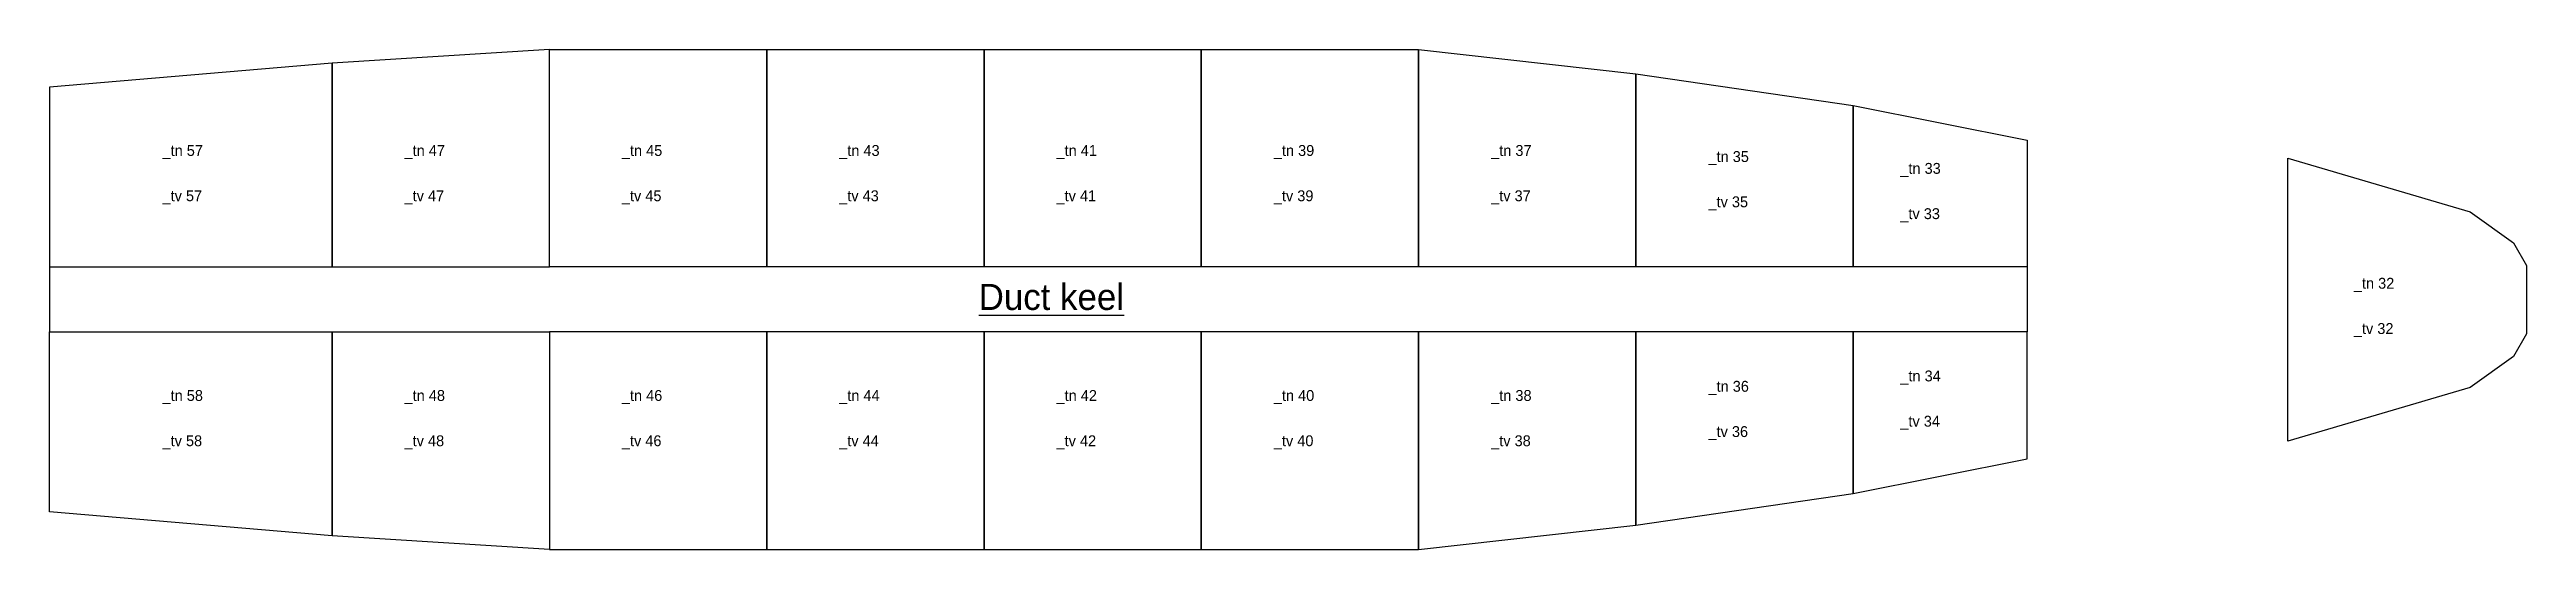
# Model space of a CAD drawing. Header units: millimetres. Extents: x 8893 to 122869, y 5713 to 28673.
import ezdxf

# ---------------------------------------------------------------- set-up
doc = ezdxf.new("R2010")
doc.units = ezdxf.units.MM
doc.layers.add('Tankplan', color=210, linetype='Continuous')

msp = doc.modelspace()

# ---------------------------------------------------------------- linework, layer by layer
at = {"layer": 'Tankplan'}
for points in [[(21893, 18686), (31893, 18686), (31893, 28673), (21893, 28045)], [(31893, 28673), (41893, 28673), (41893, 18686), (31893, 18686)], [(41893, 28673), (51893, 28673), (51893, 18686), (41893, 18686)], [(51893, 28673), (61893, 28673), (61893, 18686), (51893, 18686)], [(61893, 28673), (71893, 28673), (71893, 18686), (61893, 18686)], [(71893, 28673), (81893, 27561), (81893, 18686), (71893, 18686)], [(8893, 18686), (21893, 18686), (21893, 28045), (8893, 26955), (8893, 18686)], [(81893, 27561), (91893, 26100), (91893, 18686), (81893, 18686)], [(91893, 26100), (99893, 24517), (99893, 18686), (91893, 18686)], [(122869, 17186), (122869, 15613), (122269, 14575), (120278, 13145), (111893, 10686), (111893, 17186), (111893, 23686), (120278, 21227), (122269, 19797), (122869, 18759)], [(8893, 15700), (21893, 15700), (21893, 6341), (8893, 7431), (8893, 15700)], [(21893, 15700), (31893, 15700), (31893, 5713), (21893, 6341)], [(31893, 5713), (41893, 5713), (41893, 15700), (31893, 15700)], [(41893, 5713), (51893, 5713), (51893, 15700), (41893, 15700)], [(51893, 5713), (61893, 5713), (61893, 15700), (51893, 15700)], [(61893, 5713), (71893, 5713), (71893, 15700), (61893, 15700)], [(71893, 5713), (81893, 6824), (81893, 15700), (71893, 15700)], [(81893, 6824), (91893, 8285), (91893, 15700), (81893, 15700)], [(91893, 8285), (99893, 9869), (99893, 15700), (91893, 15700)]]:
    msp.add_lwpolyline(points, close=True, dxfattribs=at)
for points in [[(8893, 18686), (8893, 15700)], [(99893, 18686), (99893, 15700)]]:
    msp.add_lwpolyline(points, dxfattribs=at)

# ---------------------------------------------------------------- texts
for s, p in [('_tn 57', (14093, 23788)), ('_tn 47', (25230, 23788)), ('_tn 45', (35230, 23788)), ('_tn 43', (45230, 23788)), ('_tn 41', (55230, 23788)), ('_tn 39', (65230, 23788)), ('_tn 37', (75230, 23788)), ('_tn 35', (85230, 23509)), ('_tn 33', (94059, 22966)), ('_tv 57', (14093, 21708)), ('_tv 47', (25230, 21708)), ('_tv 45', (35230, 21708)), ('_tv 43', (45230, 21708)), ('_tv 41', (55230, 21708)), ('_tv 39', (65230, 21708)), ('_tv 37', (75230, 21708)), ('_tv 35', (85230, 21430)), ('_tv 33', (94059, 20886)), ('_tn 32', (114928, 17689)), ('_tv 32', (114928, 15609)), ('_tn 34', (94059, 13431)), ('_tn 58', (14093, 12533)), ('_tn 48', (25230, 12533)), ('_tn 46', (35230, 12533)), ('_tn 44', (45230, 12533)), ('_tn 42', (55230, 12533)), ('_tn 40', (65230, 12533)), ('_tn 38', (75230, 12533)), ('_tn 36', (85230, 12955)), ('_tv 34', (94059, 11351)), ('_tv 58', (14093, 10453)), ('_tv 48', (25230, 10453)), ('_tv 46', (35230, 10453)), ('_tv 44', (45230, 10453)), ('_tv 42', (55230, 10453)), ('_tv 40', (65230, 10453)), ('_tv 38', (75230, 10453)), ('_tv 36', (85230, 10875))]:
    msp.add_text(s, height=500, dxfattribs=at).set_placement(p)
at = {"layer": 'Tankplan', "insert": (51648, 17912), "char_height": 1200, "width": 30000, "attachment_point": 1}
msp.add_mtext('{\\L\\C7;Duct keel}', dxfattribs=at)

doc.saveas('drawing.dxf')
